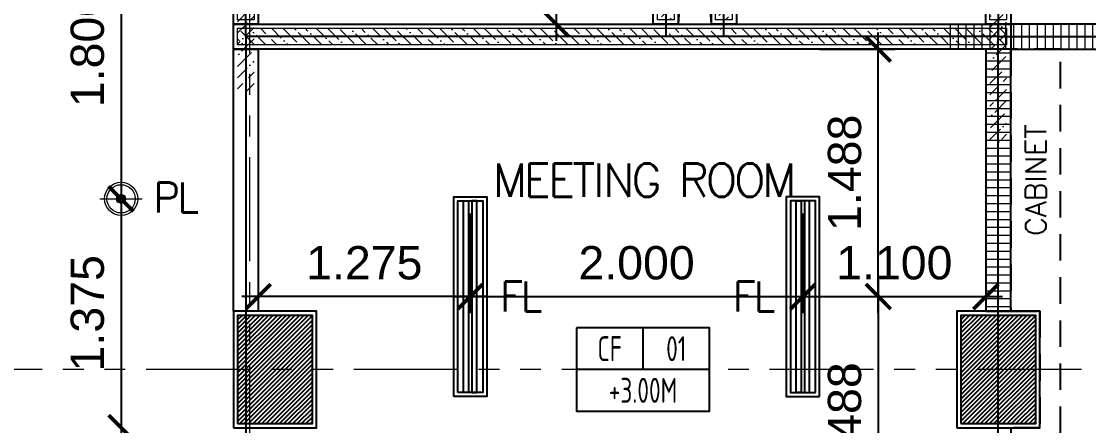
# Model space of a CAD drawing. Header units: metres. Extents: x -12400 to 1, y 0 to 106422.
# Drawn here: x -12112.49 to -12106.07, y 106349.9 to 106352.33 of the extents above; entities that cross this region are included whole.
import ezdxf
from ezdxf.enums import TextEntityAlignment as Align

# ---------------------------------------------------------------- set-up
doc = ezdxf.new("R2010")
doc.units = ezdxf.units.M
doc.header["$PDMODE"] = 35
doc.linetypes.add('HIDDEN2', pattern=[4.762499999999999, 3.175, -1.5875])
doc.linetypes.add('PHANTOM2', pattern=[1.25, 0.625, -0.125, 0.125, -0.125, 0.125, -0.125])
for name, color, linetype, lineweight in [('0.1', 1, 'Continuous', 9), ('A-DIM-100', 8, 'Continuous', 0), ('DIM 001', 251, 'Continuous', 13), ('FURN', 8, 'Continuous', 5), ('HATCH', 250, 'Continuous', 5), ('LAYOUT', 1, 'Continuous', 20), ('LF 001', 51, 'Continuous', 20)]:
    doc.layers.add(name, color=color, linetype=linetype, lineweight=lineweight)
for name, color, linetype in [('C-SCHED', 1, 'Continuous'), ('E_FIX_LIGHT1', 2, 'Continuous'), ('lighting', 1, 'Continuous'), ('stone', 15, 'Continuous'), ('txt', 2, 'Continuous'), ('WALL', 7, 'Continuous')]:
    doc.layers.add(name, color=color, linetype=linetype)
doc.layers.add('GUIDELINES', color=206, linetype='Continuous', plot=False)
doc.styles.add('architxt', font='architxt.shx', dxfattribs={"width": 0.8})
doc.styles.add('DIMTXT-100', font='arial.ttf')
doc.styles.add('swis721', font='swiss.ttf')
doc.styles.add('T.25', font='romans.shx', dxfattribs={"height": 0.2})
doc.dimstyles.new('D-100', dxfattribs={"dimtxt": 0.2, "dimasz": 0.15, "dimexe": 0.1, "dimexo": 0.1, "dimgap": 0.1, "dimtad": 1, "dimdec": 3, "dimzin": 4, "dimdsep": 46, "dimtxsty": 'DIMTXT-100', "dimblk": 'ARCHTICK', "dimcen": 0.2, "dimdle": 0.1, "dimclrd": 8, "dimclre": 8, "dimclrt": 2, "dimadec": 0, "dimazin": 1, "dimtfac": 1, "dimtdec": 3, "dimtofl": 0, "dimtmove": 2, "dimatfit": 3, "dimfxl": 1, "dimarcsym": 0})
doc.dimstyles.new('DIM 200', dxfattribs={"dimtxt": 200, "dimasz": 1, "dimexe": 0, "dimexo": 40, "dimgap": 50, "dimtad": 1, "dimtoh": 1, "dimdec": 0, "dimlfac": 2, "dimtxsty": 'swis721', "dimblk": 'CIR', "dimcen": 0, "dimclrd": 155, "dimclre": 155, "dimclrt": 4, "dimadec": 0, "dimazin": 0, "dimtfac": 1, "dimtdec": 0, "dimtix": 1, "dimtmove": 1, "dimatfit": 3, "dimldrblk": 'CIR', "dimfxl": 0, "dimarcsym": 0})

# ---------------------------------------------------------------- blocks, each defined once
blk = doc.blocks.new('CIR')
at = {"color": 4}
blk.add_circle((0, 0), 50, dxfattribs=at)
blk = doc.blocks.new('A$C1B753C5A')
at = {"layer": 'WALL'}
h = blk.add_hatch(dxfattribs=at)
h.set_pattern_fill('ANSI31', color=250, scale=0.15)
h.set_pattern_definition([(45, (-1494.388102653662, 303.0677240852394), (-0.01325825214724777, 0.01325825214724777), [])])
h.paths.add_polyline_path([(0.4750000000001364, 0.6749999999999545), (0.02500000000009089, 0.6749999999999545), (0.02500000000009095, 0.02499999999997721), (0.4750000000001364, 0.02499999999997721)])
at = {"color": 7}
blk.add_lwpolyline([(0, 0), (0.5000000000002274, 0), (0.5000000000002274, 0.6999999999999318), (0, 0.6999999999999318)], close=True, dxfattribs=at)
at = {"layer": 'stone', "color": 5}
blk.add_lwpolyline([(0.02500000000009095, 0.02499999999997726), (0.4750000000001364, 0.02499999999997726), (0.4750000000001364, 0.6749999999999545), (0.02500000000009095, 0.6749999999999545)], close=True, dxfattribs=at)
blk = doc.blocks.new('COLUMNS2F')
for p in [(-12146.05441529414, 106338.8999565114), (-12141.70441529414, 106338.8999565114)]:
    blk.add_blockref('A$C1B753C5A', p)
blk = doc.blocks.new('*U1738')
at = {"layer": 'HATCH'}
h = blk.add_hatch(dxfattribs=at)
h.set_pattern_fill('ANSI36', color=256, scale=0.015)
h.set_pattern_definition([(45, (12094.09919102851, -106406.7665946045), (0.025256970340507, 0.09260889124852564), [0.1190625, -0.0238125, 0, -0.0238125])])
h.paths.add_polyline_path([(0.0249999999996362, 0.1249999999854481), (0.02499999999963642, 0.02499999999417923), (2.800000000002682, 0.02499999999417923), (2.800000000002682, 0.1249999999854481)])
at = {"color": 4}
blk.add_lwpolyline([(2.825000000002318, 0), (2.825000000002318, 0.1499999999796273), (0, 0.1499999999796273), (0, 0)], close=True, dxfattribs=at)
at = {"layer": 'HATCH'}
blk.add_lwpolyline([(2.800000000002682, 0.02499999999417923), (2.800000000002682, 0.1249999999854481), (0.0249999999996362, 0.1249999999854481), (0.0249999999996362, 0.02499999999417923)], close=True, dxfattribs=at)
blk = doc.blocks.new('*U1739')
at = {"layer": 'HATCH'}
h = blk.add_hatch(dxfattribs=at)
h.set_pattern_fill('ANSI36', color=256, scale=0.015)
h.set_pattern_definition([(45, (12094.09919102884, -106406.7665946045), (0.025256970340507, 0.09260889124852564), [0.1190625, -0.0238125, 0, -0.0238125])])
h.paths.add_polyline_path([(0.0249999999996362, 0.1249999999854481), (0.02499999999963598, 0.02499999999417923), (2.800000000337376, 0.02499999999417923), (2.800000000337376, 0.1249999999854481)])
at = {"color": 4}
blk.add_lwpolyline([(2.825000000337012, 0), (2.825000000337012, 0.1499999999796273), (0, 0.1499999999796273), (0, 0)], close=True, dxfattribs=at)
at = {"layer": 'HATCH'}
blk.add_lwpolyline([(2.800000000337376, 0.02499999999417923), (2.800000000337376, 0.1249999999854481), (0.0249999999996362, 0.1249999999854481), (0.0249999999996362, 0.02499999999417923)], close=True, dxfattribs=at)
blk = doc.blocks.new('*U270')
at = {"layer": 'HATCH'}
h = blk.add_hatch(dxfattribs=at)
h.set_pattern_fill('ANSI36', color=256, scale=0.015, angle=-90.00000000000001)
h.set_pattern_definition([(315, (3.774999999979626, 0), (0.09260889124852564, -0.02525697034050702), [0.1190625, -0.0238125, 0, -0.0238125])])
h.paths.add_polyline_path([(4.649999999965075, 0.1249999999854481), (4.649999999965075, 0.02499999999417923), (0.02499999999417923, 0.02499999999417923), (0.02499999999417923, 0.1249999999854481)])
at = {"color": 4}
blk.add_lwpolyline([(4.674999999973806, 0.1499999999796273), (4.674999999973806, 0), (0, 0), (0, 0.1499999999796273)], close=True, dxfattribs=at)
at = {"layer": 'HATCH'}
blk.add_lwpolyline([(4.649999999965075, 0.1249999999854481), (4.649999999965075, 0.02499999999417923), (0.02499999999417923, 0.02499999999417923), (0.02499999999417923, 0.1249999999854481)], close=True, dxfattribs=at)
blk = doc.blocks.new('*U806')
at = {"layer": 'HATCH'}
h = blk.add_hatch(dxfattribs=at)
h.set_pattern_fill('ANSI36', color=256, scale=0.015, angle=-90.00000000000001)
h.set_pattern_definition([(315, (-0.4329999999754358, 0), (0.09260889124852564, -0.02525697034050702), [0.1190625, -0.0238125, 0, -0.0238125])])
h.paths.add_polyline_path([(0.4420000000100123, 0.1249999999854481), (0.4420000000100123, 0.02499999999417923), (-0.4079999999812566, 0.02499999999417923), (-0.4079999999812566, 0.1249999999854481)])
at = {"color": 4}
blk.add_lwpolyline([(0.4670000000187434, 0.1499999999796273), (0.4670000000187434, 0), (0, 0), (0, 0.1499999999796273)], close=True, dxfattribs=at)
at = {"layer": 'HATCH'}
blk.add_lwpolyline([(0.4420000000100123, 0.1249999999854481), (0.4420000000100123, 0.02499999999417923), (0.02499999999417923, 0.02499999999417923), (0.02499999999417923, 0.1249999999854481)], close=True, dxfattribs=at)
blk = doc.blocks.new('*U804')
at = {"layer": 'HATCH'}
h = blk.add_hatch(dxfattribs=at)
h.set_pattern_fill('ANSI36', color=256, scale=0.015, angle=-90.00000000000001)
h.set_pattern_definition([(315, (-0.7499999999708956, 0), (0.09260889124852564, -0.02525697034050702), [0.1190625, -0.0238125, 0, -0.0238125])])
h.paths.add_polyline_path([(0.1250000000145525, 0.1249999999854481), (0.1250000000145525, 0.02499999999417923), (-0.7249999999767164, 0.02499999999417923), (-0.7249999999767164, 0.1249999999854481)])
at = {"color": 4}
blk.add_lwpolyline([(0.1500000000232836, 0.1499999999796273), (0.1500000000232836, 0), (0, 0), (0, 0.1499999999796273)], close=True, dxfattribs=at)
at = {"layer": 'HATCH'}
blk.add_lwpolyline([(0.1250000000145525, 0.1249999999854481), (0.1250000000145525, 0.02499999999417923), (0.02499999999417923, 0.02499999999417923), (0.02499999999417923, 0.1249999999854481)], close=True, dxfattribs=at)
blk = doc.blocks.new('*U803')
at = {"layer": 'HATCH'}
h = blk.add_hatch(dxfattribs=at)
h.set_pattern_fill('ANSI31', color=256, scale=0.015, angle=45)
h.set_pattern_definition([(90, (-0.3874999999734428, 0), (-0.04762500000000001, 0), [])])
h.paths.add_polyline_path([(0.7000000000261934, 0), (0.7000000000261934, 0.1499999999796273), (-0.3874999999734428, 0.1499999999796273), (-0.3874999999734428, 0)])
at = {"color": 3}
blk.add_lwpolyline([(0.7000000000261934, 0), (0.7000000000261934, 0.1499999999796273), (0, 0.1499999999796273), (0, 0)], close=True, dxfattribs=at)
blk = doc.blocks.new('*U1728')
at = {"layer": 'HATCH'}
h = blk.add_hatch(dxfattribs=at)
h.set_pattern_fill('ANSI31', color=256, scale=0.015, angle=45)
h.set_pattern_definition([(90, (0.487499999997453, 0), (-0.04762500000000001, 0), [])])
h.paths.add_polyline_path([(1.574999999997089, 0), (1.574999999997089, 0.1499999999796273), (0, 0.1499999999796273), (0, 0)])
at = {"color": 3}
blk.add_lwpolyline([(1.574999999997089, 0), (1.574999999997089, 0.1499999999796273), (0, 0.1499999999796273), (0, 0)], close=True, dxfattribs=at)
blk = doc.blocks.new('A$C68b8fe4d')
at = {"color": 8, "linetype": 'PHANTOM2'}
for points in [[(20.875, 19.49999999998545), (20.67499999999927, 16.67499999995925)], [(20.875, 16.67499999995925), (20.67500000000109, 19.49999999998545)]]:
    blk.add_lwpolyline(points, dxfattribs=at)
at = {"color": 1}
blk.add_lwpolyline([(18, 16.52499999997963), (18.14999999999418, 16.52499999997963), (18.14999999999418, 14.94999999998254), (18, 14.94999999998254)], close=True, dxfattribs=at)
at = {"layer": 'GUIDELINES'}
for points in [[(18.07500000000073, 19.59999999997672), (20.60000000000036, 19.59999999997672), (20.60000000000036, 16.59999999997672), (18.07500000000073, 16.59999999997672)], [(20.95000000000073, 19.59999999999127), (22.60000000000036, 19.59999999999127), (22.60000000000036, 16.59999999999127), (20.95000000000073, 16.59999999999127)], [(22.60000000000036, 16.59999999999127), (27.10000000000036, 16.59999999999127), (27.10000000000036, 19.59999999999127), (22.60000000000036, 19.59999999999127)], [(22.60000000000036, 16.59999999997672), (18.07500000000073, 16.59999999997672), (18.07500000000073, 13.47499999996217), (22.60000000000036, 13.47499999997672)], [(22.60000000000036, 16.59999999999127), (27.10000000000036, 16.59999999999127), (27.10000000000036, 10.62499999998545), (22.60000000000036, 10.62499999998545)]]:
    blk.add_lwpolyline(points, close=True, dxfattribs=at)
blk.add_blockref('COLUMNS2F', (12164.05441529414, -106324.6499565114))
at = {"xscale": -1, "rotation": 270}
for name, p in [('*U1738', (20.52500000004147, 16.67499999998836)), ('*U1739', (20.8750000000291, 16.67499999981374))]:
    blk.add_blockref(name, p, dxfattribs=at)
at = {"color": 1}
for name, p, rotation in [('*U806', (18.14999999997963, 16.67499999995925), 90), ('*U804', (22.67499999997381, 16.67499999995925), 90), ('*U1728', (22.52500000001055, 16.52499999997963), 270)]:
    blk.add_blockref(name, p, dxfattribs=dict(at, rotation=rotation))
for name, p in [('*U270', (18, 16.52499999997963)), ('*U803', (22.67499999997381, 16.52499999999418))]:
    blk.add_blockref(name, p, dxfattribs=at)
blk = doc.blocks.new('L1')
at = {"layer": 'LF 001', "lineweight": 20, "ltscale": 1500}
h = blk.add_hatch(color=256, dxfattribs=at)
edge = h.paths.add_edge_path()
edge.add_arc((1.13686837721616e-13, -1.13686837721616e-13), 0.0318958546358772, 0, 360)
at = {"layer": 'LF 001', "ltscale": 1500}
blk.add_lwpolyline([(-0.09999999999990905, -1.13686837721616e-13, -1), (0.1000000000000227, -1.13686837721616e-13, -1)], format="xyb", close=True, dxfattribs=at)
at = {"layer": 'LF 001', "color": 76, "lineweight": 18, "ltscale": 1500}
for points in [[(1.13686837721616e-13, 0.1499999999997499), (1.13686837721616e-13, -0.1500000000000909)], [(-0.1499999999999773, -1.13686837721616e-13), (0.1500000000000909, -1.13686837721616e-13)]]:
    blk.add_lwpolyline(points, dxfattribs=at)
at = {"layer": 'LF 001', "lineweight": 20, "ltscale": 1500}
blk.add_circle((1.13686837721616e-13, -1.13686837721616e-13), 0.0318958546358772, dxfattribs=at)
blk = doc.blocks.new('LO')
at = {"layer": 'LAYOUT', "xscale": 1000, "yscale": 1000, "zscale": 1000}
blk.add_blockref('L1', (0, 0), dxfattribs=at)
blk = doc.blocks.new('*U1960')
at = {"layer": 'LF 001', "ltscale": 1500}
blk.add_circle((0, -3.995415109869782e-14), 0.0998520709958535, dxfattribs=at)
at = {"layer": 'lighting', "xscale": 0.0008492979043710491, "yscale": 0.0008492979043710491, "zscale": 0.0008492979043710491}
blk.add_blockref('LO', (0, -3.995415109869782e-14), dxfattribs=at)
blk = doc.blocks.new('LEDPENDANTLT')
at = {"color": 1}
for points in [[(0, 0.1999999999970896), (1.200000000000728, 0.1999999999970896), (1.200000000000728, 0), (0, 0)], [(0.02499999999417923, 0.1750000000029104), (1.175000000006548, 0.1750000000029104), (1.175000000006548, 0.02499999999417923), (0.02499999999417923, 0.02499999999417923)]]:
    blk.add_lwpolyline(points, close=True, dxfattribs=at)
at = {"color": 2}
for points in [[(1.174999999995634, 0.1100000000005821), (0.02499999999417923, 0.1100000000005821), (0.02499999999417923, 0.1399999999994179), (1.174999999995634, 0.1399999999994179)], [(1.174999999995634, 0.09000000001105946), (0.02499999999417923, 0.09000000001105946), (0.02499999999417923, 0.06000000001222361), (1.174999999995634, 0.06000000001222361)]]:
    blk.add_lwpolyline(points, close=True, dxfattribs=at)
blk = doc.blocks.new('A$Cf8c814ff')
at = {"color": 1, "linetype": 'HIDDEN2', "ltscale": 0.05}
blk.add_lwpolyline([(22.97499999999854, 12.92499999997381), (22.97499999999854, 16.52499999996508), (22.67499999997381, 16.52499999996508), (22.67499999997381, 14.94999999998254), (22.85000000000036, 14.94999999998254), (22.85000000000036, 14.24999999998545), (22.67499999999927, 14.24999999998545), (22.67499999999927, 12.92499999997381)], close=True, dxfattribs=at)
at = {"rotation": 90}
blk.add_blockref('LEDPENDANTLT', (19.52499999999782, 14.4374999999709), dxfattribs=at)
at = {"xscale": -1, "rotation": 270}
blk.add_blockref('LEDPENDANTLT', (21.32500000000073, 14.4374999999709), dxfattribs=at)
at = {"layer": 'E_FIX_LIGHT1', "rotation": 90}
blk.add_blockref('*U1960', (17.32499999998799, 15.62499999967986), dxfattribs=at)
at = {"layer": '0.1', "color": 2, "insert": (22.82586608975907, 15.73750000003201), "char_height": 0.125, "attachment_point": 5, "rotation": 90.00000000000006, "style": 'T.25'}
blk.add_mtext_dynamic_manual_height_columns('{\\C3;CABINET}', width=1.877873459815419, gutter_width=1, heights=[0], dxfattribs=at)
at = {"layer": 'txt', "color": 6, "linetype": 'Continuous', "char_height": 0.18, "attachment_point": 5, "style": 'T.25'}
for s, insert in [('{\\T0.9;PL}', (17.64999999999054, 15.6324383165047)), ('{\\T0.9;FL}', (19.72499999999854, 15.03749999996217)), ('{\\T0.9;FL}', (21.125, 15.03749999996217))]:
    blk.add_mtext_dynamic_manual_height_columns(s, width=0.6453045245441018, gutter_width=0.001, heights=[0], dxfattribs=dict(at, insert=insert))
blk = doc.blocks.new('_ArchTick')
at = {"color": 0, "linetype": 'ByBlock', "const_width": 0.15}
blk.add_lwpolyline([(-0.5, -0.5), (0.5, 0.5)], dxfattribs=at)
blk = doc.blocks.new('*D826')
at = {"layer": 'DEFPOINTS', "color": 0, "transparency": 16777216}
for p in [(-12109.89807324007, 106352.9615394432), (-12109.89807324007, 106352.311539443), (-12109.27088505064, 106352.311539443)]:
    blk.add_point(p, dxfattribs=at)
at = {"layer": 'DIM 001', "color": 8, "lineweight": -2, "transparency": 16777216}
for p, q in [((-12109.27088505064, 106353.0615394432), (-12109.27088505064, 106352.211539443)), ((-12109.79807324007, 106352.9615394432), (-12109.17088505064, 106352.9615394432)), ((-12109.79807324007, 106352.311539443), (-12109.17088505064, 106352.311539443))]:
    blk.add_line(p, q, dxfattribs=at)
at = {"layer": 'DIM 001', "color": 8, "lineweight": -2, "transparency": 16777216, "xscale": 0.15, "yscale": 0.15, "zscale": 0.15}
for p, rotation in [((-12109.27088505064, 106352.9615394432), 90), ((-12109.27088505064, 106352.311539443), 270)]:
    blk.add_blockref('_ArchTick', p, dxfattribs=dict(at, rotation=rotation))
at = {"layer": 'DIM 001', "color": 2, "transparency": 16777216, "insert": (-12109.45615519543, 106352.6365394431), "char_height": 0.2, "attachment_point": 5, "rotation": 90, "style": 'DIMTXT-100'}
blk.add_mtext('.650', dxfattribs=at)
blk = doc.blocks.new('*D844')
at = {"layer": 'DEFPOINTS', "color": 0, "transparency": 16777216}
for p in [(-12111.88796792573, 106353.0615394429), (-12111.88796792573, 106351.2615394429), (-12111.88796792575, 106351.2615394429)]:
    blk.add_point(p, dxfattribs=at)
at = {"layer": 'DIM 001', "color": 8, "lineweight": -2, "transparency": 16777216}
blk.add_line((-12111.88796792575, 106353.1615394429), (-12111.88796792575, 106351.1615394429), dxfattribs=at)
at = {"layer": 'DIM 001', "color": 8, "lineweight": -2, "transparency": 16777216, "xscale": 0.15, "yscale": 0.15, "zscale": 0.15}
for p, rotation in [((-12111.88796792575, 106353.0615394429), 90), ((-12111.88796792575, 106351.2615394429), 270)]:
    blk.add_blockref('_ArchTick', p, dxfattribs=dict(at, rotation=rotation))
at = {"layer": 'DIM 001', "color": 2, "transparency": 16777216, "insert": (-12112.09008252327, 106352.1615394429), "char_height": 0.2, "attachment_point": 5, "rotation": 90, "style": 'DIMTXT-100'}
blk.add_mtext('1.800', dxfattribs=at)
blk = doc.blocks.new('*D845')
at = {"layer": 'DEFPOINTS', "color": 0, "transparency": 16777216}
for p in [(-12111.88796792573, 106351.2615394429), (-12111.88796792573, 106349.8865394432), (-12111.88796792577, 106349.8865394432)]:
    blk.add_point(p, dxfattribs=at)
at = {"layer": 'DIM 001', "color": 8, "lineweight": -2, "transparency": 16777216}
blk.add_line((-12111.88796792577, 106351.3615394429), (-12111.88796792577, 106349.7865394432), dxfattribs=at)
at = {"layer": 'DIM 001', "color": 8, "lineweight": -2, "transparency": 16777216, "xscale": 0.15, "yscale": 0.15, "zscale": 0.15}
for p, rotation in [((-12111.88796792577, 106351.2615394429), 90), ((-12111.88796792577, 106349.8865394432), 270)]:
    blk.add_blockref('_ArchTick', p, dxfattribs=dict(at, rotation=rotation))
at = {"layer": 'DIM 001', "color": 2, "transparency": 16777216, "insert": (-12112.0901507361, 106350.574039443), "char_height": 0.2, "attachment_point": 5, "rotation": 90, "style": 'DIMTXT-100'}
blk.add_mtext('1.375', dxfattribs=at)
blk = doc.blocks.new('*D861')
at = {"layer": 'DEFPOINTS', "color": 0, "transparency": 16777216}
for p in [(-12109.78796792572, 106351.2740394431), (-12107.78796792572, 106351.2740394431), (-12107.78796792572, 106350.6740394431)]:
    blk.add_point(p, dxfattribs=at)
at = {"layer": 'DIM 001', "color": 8, "lineweight": -2, "transparency": 16777216}
for p, q in [((-12109.78796792572, 106351.1740394431), (-12109.78796792572, 106350.5740394431)), ((-12107.78796792572, 106351.1740394431), (-12107.78796792572, 106350.5740394431)), ((-12109.88796792572, 106350.6740394431), (-12107.68796792572, 106350.6740394431))]:
    blk.add_line(p, q, dxfattribs=at)
at = {"layer": 'DIM 001', "color": 8, "lineweight": -2, "transparency": 16777216, "xscale": 0.15, "yscale": 0.15, "zscale": 0.15, "rotation": 180}
blk.add_blockref('_ArchTick', (-12109.78796792572, 106350.6740394431), dxfattribs=at)
at = {"layer": 'DIM 001', "color": 8, "lineweight": -2, "transparency": 16777216, "xscale": 0.15, "yscale": 0.15, "zscale": 0.15}
blk.add_blockref('_ArchTick', (-12107.78796792572, 106350.6740394431), dxfattribs=at)
at = {"layer": 'DIM 001', "color": 2, "transparency": 16777216, "insert": (-12108.78796792572, 106350.8761540407), "char_height": 0.2, "attachment_point": 5, "style": 'DIMTXT-100'}
blk.add_mtext('2.000', dxfattribs=at)
blk = doc.blocks.new('*D862')
at = {"layer": 'DEFPOINTS', "color": 0, "transparency": 16777216}
for p in [(-12107.78796792572, 106350.6740394432), (-12106.68796792571, 106350.6740394432), (-12106.68796792571, 106350.6740394432)]:
    blk.add_point(p, dxfattribs=at)
at = {"layer": 'DIM 001', "color": 8, "lineweight": -2, "transparency": 16777216}
blk.add_line((-12107.88796792572, 106350.6740394432), (-12106.58796792571, 106350.6740394432), dxfattribs=at)
at = {"layer": 'DIM 001', "color": 8, "lineweight": -2, "transparency": 16777216, "xscale": 0.15, "yscale": 0.15, "zscale": 0.15, "rotation": 180}
blk.add_blockref('_ArchTick', (-12107.78796792572, 106350.6740394432), dxfattribs=at)
at = {"layer": 'DIM 001', "color": 8, "lineweight": -2, "transparency": 16777216, "xscale": 0.15, "yscale": 0.15, "zscale": 0.15}
blk.add_blockref('_ArchTick', (-12106.68796792571, 106350.6740394432), dxfattribs=at)
at = {"layer": 'DIM 001', "color": 2, "transparency": 16777216, "insert": (-12107.23796792571, 106350.8761540407), "char_height": 0.2, "attachment_point": 5, "style": 'DIMTXT-100'}
blk.add_mtext('1.100', dxfattribs=at)
blk = doc.blocks.new('*D986')
at = {"layer": 'DEFPOINTS', "color": 0, "transparency": 16777216}
for p in [(-12111.06296792572, 106350.6740394431), (-12111.06296792572, 106350.6740394431), (-12109.78796792572, 106350.6740394431)]:
    blk.add_point(p, dxfattribs=at)
at = {"layer": 'DIM 001', "color": 8, "lineweight": -2, "transparency": 16777216}
blk.add_line((-12109.68796792572, 106350.6740394431), (-12111.16296792572, 106350.6740394431), dxfattribs=at)
at = {"layer": 'DIM 001', "color": 8, "lineweight": -2, "transparency": 16777216, "xscale": 0.15, "yscale": 0.15, "zscale": 0.15, "rotation": 180}
blk.add_blockref('_ArchTick', (-12111.06296792572, 106350.6740394431), dxfattribs=at)
at = {"layer": 'DIM 001', "color": 8, "lineweight": -2, "transparency": 16777216, "xscale": 0.15, "yscale": 0.15, "zscale": 0.15}
blk.add_blockref('_ArchTick', (-12109.78796792572, 106350.6740394431), dxfattribs=at)
at = {"layer": 'DIM 001', "color": 2, "transparency": 16777216, "insert": (-12110.42546792572, 106350.8761540407), "char_height": 0.2, "attachment_point": 5, "style": 'DIMTXT-100'}
blk.add_mtext('1.275', dxfattribs=at)
blk = doc.blocks.new('*D987')
at = {"layer": 'DEFPOINTS', "color": 0, "transparency": 16777216}
for p in [(-12107.78796792571, 106350.6740394432), (-12107.83796792574, 106349.1865394432), (-12107.33424714059, 106349.1865394432)]:
    blk.add_point(p, dxfattribs=at)
at = {"layer": 'DIM 001', "color": 8, "lineweight": -2, "transparency": 16777216}
for p, q in [((-12107.33424714059, 106350.7740394432), (-12107.33424714059, 106349.0865394432)), ((-12107.68796792571, 106350.6740394432), (-12107.23424714059, 106350.6740394432)), ((-12107.73796792574, 106349.1865394432), (-12107.23424714059, 106349.1865394432))]:
    blk.add_line(p, q, dxfattribs=at)
at = {"layer": 'DIM 001', "color": 8, "lineweight": -2, "transparency": 16777216, "xscale": 0.15, "yscale": 0.15, "zscale": 0.15}
for p, rotation in [((-12107.33424714059, 106350.6740394432), 90), ((-12107.33424714059, 106349.1865394432), 270)]:
    blk.add_blockref('_ArchTick', p, dxfattribs=dict(at, rotation=rotation))
at = {"layer": 'DIM 001', "color": 2, "transparency": 16777216, "insert": (-12107.5363617381, 106349.9302894432), "char_height": 0.2, "attachment_point": 5, "rotation": 90, "style": 'DIMTXT-100'}
blk.add_mtext('1.488', dxfattribs=at)
blk = doc.blocks.new('*D988')
at = {"layer": 'DEFPOINTS', "color": 0, "transparency": 16777216}
for p in [(-12107.78796792572, 106352.1615394432), (-12107.33424714059, 106352.1615394432), (-12107.78796792572, 106350.6740394432)]:
    blk.add_point(p, dxfattribs=at)
at = {"layer": 'DIM 001', "color": 8, "lineweight": -2, "transparency": 16777216}
for p, q in [((-12107.33424714059, 106350.5740394432), (-12107.33424714059, 106352.2615394432)), ((-12107.68796792572, 106352.1615394432), (-12107.23424714059, 106352.1615394432)), ((-12107.68796792572, 106350.6740394432), (-12107.23424714059, 106350.6740394432))]:
    blk.add_line(p, q, dxfattribs=at)
at = {"layer": 'DIM 001', "color": 8, "lineweight": -2, "transparency": 16777216, "xscale": 0.15, "yscale": 0.15, "zscale": 0.15}
for p, rotation in [((-12107.33424714059, 106352.1615394432), 90), ((-12107.33424714059, 106350.6740394432), 270)]:
    blk.add_blockref('_ArchTick', p, dxfattribs=dict(at, rotation=rotation))
at = {"layer": 'DIM 001', "color": 2, "transparency": 16777216, "insert": (-12107.5363617381, 106351.4177894432), "char_height": 0.2, "attachment_point": 5, "rotation": 90, "style": 'DIMTXT-100'}
blk.add_mtext('1.488', dxfattribs=at)
blk = doc.blocks.new('GRID1')
at = {"color": 6, "linetype": 'PHANTOM2'}
for points in [[(-12143.25441529414, 106384.7702236537), (-12143.25441529414, 106412.5702236537)], [(-12138.75441529414, 106384.7702236537), (-12138.75441529414, 106412.5702236537)], [(-12130.75441529413, 106402.8702236537), (-12163.75441529414, 106402.8702236537)]]:
    blk.add_leader(points, dimstyle='DIM 200', override={"dimasz": 0.002, "dimgap": 60, "dimtad": 0}, dxfattribs=at)

msp = doc.modelspace()

# ---------------------------------------------------------------- linework, layer by layer
at = {"color": 1, "linetype": 'HIDDEN2', "ltscale": 0.05}
msp.add_lwpolyline([(-12106.23796792572, 106348.5615394432), (-12106.23796792572, 106352.1615394431), (-12106.53796792574, 106352.1615394431), (-12106.53796792574, 106350.5865394432), (-12106.36296792572, 106350.5865394432), (-12106.36296792572, 106349.8865394432), (-12106.53796792572, 106349.8865394432), (-12106.53796792572, 106348.5615394432)], close=True, dxfattribs=at)
at = {"layer": 'C-SCHED'}
for p, q in [((-12108.74941926196, 106350.4865394432), (-12108.74941926196, 106350.2365394432)), ((-12108.34941926196, 106350.2365394432), (-12109.14941926196, 106350.2365394432))]:
    msp.add_line(p, q, dxfattribs=at)
msp.add_lwpolyline([(-12109.14941926196, 106350.4865394432), (-12109.14941926196, 106349.9865394432), (-12108.34941926196, 106349.9865394432), (-12108.34941926196, 106350.4865394432)], close=True, dxfattribs=at)

# ---------------------------------------------------------------- block references
at = {"color": 1}
msp.add_blockref('A$C68b8fe4d', (-12129.21296792572, 106335.6365394432), dxfattribs=at)
msp.add_blockref('A$Cf8c814ff', (-12129.21296792572, 106335.6365394432))
at = {"layer": 'A-DIM-100'}
msp.add_blockref('GRID1', (32.14144736842172, -52.63368421052292), dxfattribs=at)
at = {"layer": 'E_FIX_LIGHT1', "rotation": 90}
msp.add_blockref('*U1960', (-12111.88796792573, 106351.2615394429), dxfattribs=at)
at = {"layer": 'FURN', "rotation": 90}
msp.add_blockref('LEDPENDANTLT', (-12109.68796792572, 106350.0740394431), dxfattribs=at)
at = {"layer": 'FURN', "xscale": -1, "rotation": 270}
msp.add_blockref('LEDPENDANTLT', (-12107.88796792572, 106350.0740394431), dxfattribs=at)

# ---------------------------------------------------------------- texts
at = {"linetype": 'Continuous', "insert": (-12108.74941926196, 106351.3740394432), "char_height": 0.2, "attachment_point": 5, "style": 'T.25'}
msp.add_mtext_dynamic_manual_height_columns('{\\T0.9;\\C3;MEETING ROOM}', width=1.821704726335795, gutter_width=0.001, heights=[0], dxfattribs=at)
at = {"layer": '0.1', "color": 2, "insert": (-12106.38710183596, 106351.3740394432), "char_height": 0.125, "attachment_point": 5, "rotation": 90.00000000000006, "style": 'T.25'}
msp.add_mtext_dynamic_manual_height_columns('{\\C3;CABINET}', width=1.877873459815419, gutter_width=1, heights=[0], dxfattribs=at)
at = {"layer": 'C-SCHED', "color": 2, "style": 'architxt', "width": 0.8}
msp.add_text('CF', height=0.15, dxfattribs=at).set_placement((-12108.94941926196, 106350.2861807028), align=Align.CENTER)
for tag, p in [('01', (-12108.54941926196, 106350.2861807028)), ('+3.00M', (-12108.74941981331, 106350.0361793618))]:
    msp.add_attdef(tag, text='-', height=0.15, dxfattribs=at).set_placement(p, align=Align.CENTER)

# ---------------------------------------------------------------- dimensions: what is measured, and where the dimension line sits
at = {"layer": 'DIM 001'}
for base, p1, p2, picture, middle in [((-12111.88796792575, 106351.2615394429), (-12111.88796792573, 106353.0615394429), (-12111.88796792573, 106351.2615394429), '*D844', (-12112.09008252327, 106352.1615394429)), ((-12107.33424714059, 106352.1615394432), (-12107.78796792572, 106350.6740394432), (-12107.78796792572, 106352.1615394432), '*D988', (-12107.5363617381, 106351.4177894432)), ((-12111.88796792577, 106349.8865394432), (-12111.88796792573, 106351.2615394429), (-12111.88796792573, 106349.8865394432), '*D845', (-12112.0901507361, 106350.574039443)), ((-12107.33424714059, 106349.1865394432), (-12107.7879679257, 106350.6740394432), (-12107.83796792574, 106349.1865394431), '*D987', (-12107.5363617381, 106349.9302894432))]:
    dim = msp.add_linear_dim(base=base, p1=p1, p2=p2, angle=90, dimstyle='D-100', dxfattribs=at)
    dim.commit()
    dim.dimension.update_dxf_attribs({"geometry": picture, "text_midpoint": middle})
dim = msp.add_linear_dim(base=(-12109.27088505064, 106352.311539443), p1=(-12109.89807324007, 106352.9615394431), p2=(-12109.89807324007, 106352.311539443), angle=90, dimstyle='D-100', dxfattribs=at)
dim.commit()
dim.dimension.update_dxf_attribs({"geometry": '*D826', "text_midpoint": (-12109.45615519543, 106352.6365394431), "dimtype": 160})
for base, p1, p2, picture, middle in [((-12107.78796792572, 106350.6740394431), (-12109.78796792572, 106351.2740394431), (-12107.78796792572, 106351.2740394431), '*D861', (-12108.78796792572, 106350.8761540407)), ((-12111.06296792572, 106350.6740394431), (-12109.78796792572, 106350.6740394431), (-12111.06296792572, 106350.6740394431), '*D986', (-12110.42546792572, 106350.8761540407)), ((-12106.68796792571, 106350.6740394432), (-12107.78796792572, 106350.6740394432), (-12106.68796792571, 106350.6740394432), '*D862', (-12107.23796792571, 106350.8761540407))]:
    dim = msp.add_linear_dim(base=base, p1=p1, p2=p2, dimstyle='D-100', dxfattribs=at)
    dim.commit()
    dim.dimension.update_dxf_attribs({"geometry": picture, "text_midpoint": middle})

doc.saveas('drawing.dxf')
